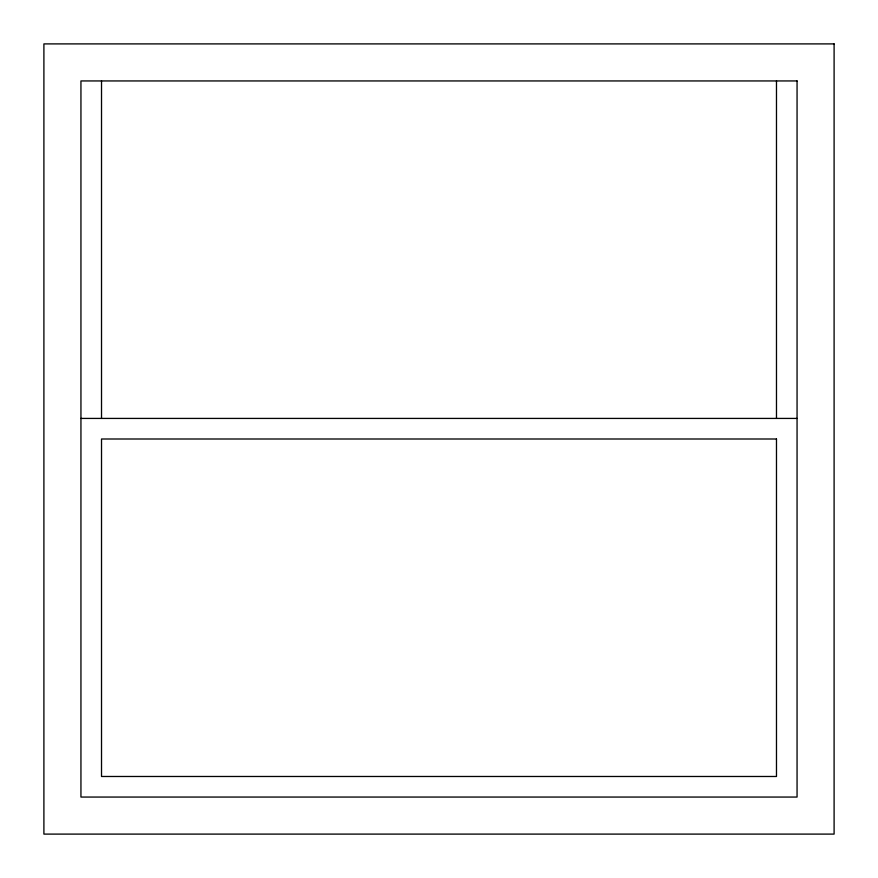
<?xml version="1.0" encoding="UTF-8"?>
<svg xmlns="http://www.w3.org/2000/svg" width="878" height="878" viewBox="0 0 878 878"><rect width="100%" height="100%" fill="white"/><g stroke="black" fill="none" stroke-linecap="round" stroke-linejoin="round"><path stroke-width="1.32" d="M80.941 418.422L797.059 418.422M776.481 80.941L776.481 418.422M101.519 80.941L101.519 418.422M834.1 43.9L43.9 43.9L43.9 834.1L834.1 834.1L834.1 43.9M797.059 80.941L80.941 80.941L80.941 797.059L797.059 797.059L797.059 80.941M776.481 439L101.519 439L101.519 776.481L776.481 776.481L776.481 439"/></g></svg>
